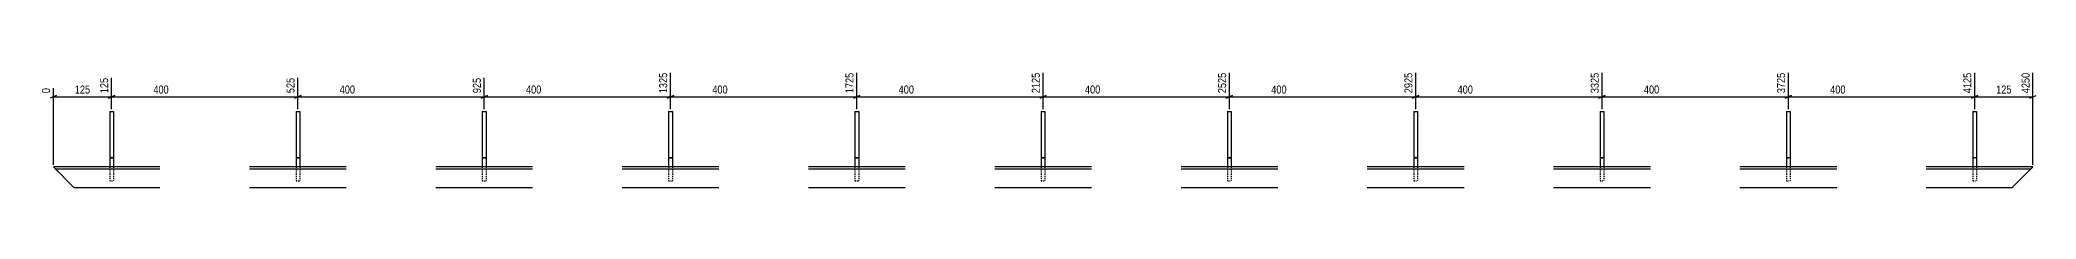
# Model space of a CAD drawing. Header units: millimetres. Extents: x 36 to 31194, y 2 to 1337.
# Drawn here: x 21495 to 25781, y 11 to 262 of the extents above; entities that cross this region are included whole.
import ezdxf

# ---------------------------------------------------------------- set-up
doc = ezdxf.new("R2010")
doc.units = ezdxf.units.MM
doc.linetypes.add('DXK_LINE_DOT2', pattern=[3.9198, 1.9599, -1.9599])
doc.layers.add('MÅLSÆTNING', color=7, linetype='Continuous')
doc.layers.add('STÅL', color=7, linetype='Continuous')
doc.styles.add('Arial Narrow', font='ARIALN.TTF', dxfattribs={"height": 0.2})

msp = doc.modelspace()

# ---------------------------------------------------------------- linework, layer by layer
at = {"layer": 'MÅLSÆTNING', "color": 7, "linetype": 'Continuous'}
for p, q in [((22848.8, 179.9), (22848.8, 258.4)), ((22848.8, 179.9), (22848.8, 258.4)), ((23248.8, 179.9), (23248.8, 258.4)), ((23248.8, 179.9), (23248.8, 258.4)), ((23648.8, 179.9), (23648.8, 258.4)), ((23648.8, 179.9), (23648.8, 258.4)), ((24048.8, 179.9), (24048.8, 258.4)), ((24048.8, 179.9), (24048.8, 258.4)), ((24448.8, 179.9), (24448.8, 258.4)), ((24448.8, 179.9), (24448.8, 258.4)), ((24848.8, 179.9), (24848.8, 258.4)), ((25248.8, 179.9), (25248.8, 258.4)), ((25248.8, 179.9), (25248.8, 258.4)), ((25648.8, 179.9), (25648.8, 258.4)), ((25648.8, 179.9), (25648.8, 258.4)), ((25773.8, 60.3), (25773.8, 258.4)), ((21523.8, 60.3), (21523.8, 225.5)), ((21648.8, 179.9), (21648.8, 247.4)), ((22048.8, 179.9), (22048.8, 247.4)), ((22048.8, 179.9), (22048.8, 247.4)), ((22448.8, 179.9), (22448.8, 247.4)), ((22448.8, 179.9), (22448.8, 247.4)), ((21530.6, 209.5), (21517.1, 204.1)), ((21523.8, 206.8), (21648.8, 206.8)), ((21642.1, 204.1), (21655.6, 209.5)), ((22055.6, 209.5), (22042.1, 204.1)), ((22042.1, 204.1), (22055.6, 209.5)), ((22048.8, 206.8), (22448.8, 206.8)), ((22455.6, 209.5), (22442.1, 204.1)), ((22442.1, 204.1), (22455.6, 209.5)), ((22448.8, 206.8), (22848.8, 206.8)), ((22855.6, 209.5), (22842.1, 204.1)), ((22842.1, 204.1), (22855.6, 209.5)), ((22848.8, 206.8), (23248.8, 206.8)), ((23255.6, 209.5), (23242.1, 204.1)), ((23242.1, 204.1), (23255.6, 209.5)), ((23248.8, 206.8), (23648.8, 206.8)), ((23655.6, 209.5), (23642.1, 204.1)), ((23642.1, 204.1), (23655.6, 209.5)), ((23648.8, 206.8), (24048.8, 206.8)), ((24055.6, 209.5), (24042.1, 204.1)), ((24042.1, 204.1), (24055.6, 209.5)), ((24048.8, 206.8), (24448.8, 206.8)), ((24455.6, 209.5), (24442.1, 204.1)), ((24442.1, 204.1), (24455.6, 209.5)), ((24448.8, 206.8), (24848.8, 206.8)), ((24842.1, 204.1), (24855.6, 209.5)), ((25255.6, 209.5), (25242.1, 204.1)), ((25242.1, 204.1), (25255.6, 209.5)), ((25248.8, 206.8), (25648.8, 206.8)), ((25655.6, 209.5), (25642.1, 204.1)), ((25642.1, 204.1), (25655.6, 209.5)), ((25648.8, 206.8), (25773.8, 206.8)), ((25767.1, 204.1), (25780.6, 209.5))]:
    msp.add_line(p, q, dxfattribs=at)
at = {"layer": 'STÅL', "color": 2, "linetype": 'Continuous'}
for p, q in [((21644.8, 174.8), (21646, 175.2)), ((21644.8, 174.8), (21644.8, 55.8)), ((21646, 175.2), (21648.8, 175.4)), ((21648.8, 175.4), (21651.6, 175.2)), ((21651.6, 175.2), (21652.8, 174.8)), ((21652.8, 174.8), (21652.8, 55.8)), ((22044.8, 174.8), (22046, 175.2)), ((22044.8, 174.8), (22044.8, 55.8)), ((22046, 175.2), (22048.8, 175.4)), ((22048.8, 175.4), (22051.6, 175.2)), ((22051.6, 175.2), (22052.8, 174.8)), ((22052.8, 174.8), (22052.8, 55.8)), ((22444.8, 174.8), (22446, 175.2)), ((22444.8, 174.8), (22444.8, 55.8)), ((22446, 175.2), (22448.8, 175.4)), ((22448.8, 175.4), (22451.6, 175.2)), ((22451.6, 175.2), (22452.8, 174.8)), ((22452.8, 174.8), (22452.8, 55.8)), ((22844.8, 174.8), (22846, 175.2)), ((22844.8, 174.8), (22844.8, 55.8)), ((22846, 175.2), (22848.8, 175.4)), ((22848.8, 175.4), (22851.6, 175.2)), ((22851.6, 175.2), (22852.8, 174.8)), ((22852.8, 174.8), (22852.8, 55.8)), ((23244.8, 174.8), (23246, 175.2)), ((23244.8, 174.8), (23244.8, 55.8)), ((23246, 175.2), (23248.8, 175.4)), ((23248.8, 175.4), (23251.6, 175.2)), ((23251.6, 175.2), (23252.8, 174.8)), ((23252.8, 174.8), (23252.8, 55.8)), ((23644.8, 174.8), (23646, 175.2)), ((23644.8, 174.8), (23644.8, 55.8)), ((23646, 175.2), (23648.8, 175.4)), ((23648.8, 175.4), (23651.6, 175.2)), ((23651.6, 175.2), (23652.8, 174.8)), ((23652.8, 174.8), (23652.8, 55.8)), ((24044.8, 174.8), (24046, 175.2)), ((24044.8, 174.8), (24044.8, 55.8)), ((24046, 175.2), (24048.8, 175.4)), ((24048.8, 175.4), (24051.6, 175.2)), ((24051.6, 175.2), (24052.8, 174.8)), ((24052.8, 174.8), (24052.8, 55.8)), ((24444.8, 174.8), (24446, 175.2)), ((24444.8, 174.8), (24444.8, 55.8)), ((24446, 175.2), (24448.8, 175.4)), ((24448.8, 175.4), (24451.6, 175.2)), ((24451.6, 175.2), (24452.8, 174.8)), ((24452.8, 174.8), (24452.8, 55.8)), ((24844.8, 174.8), (24846, 175.2)), ((24844.8, 174.8), (24844.8, 55.8)), ((24846, 175.2), (24848.8, 175.4)), ((24848.8, 175.4), (24851.6, 175.2)), ((24851.6, 175.2), (24852.8, 174.8)), ((24852.8, 174.8), (24852.8, 55.8)), ((25244.8, 174.8), (25246, 175.2)), ((25244.8, 174.8), (25244.8, 55.8)), ((25246, 175.2), (25248.8, 175.4)), ((25248.8, 175.4), (25251.6, 175.2)), ((25251.6, 175.2), (25252.8, 174.8)), ((25252.8, 174.8), (25252.8, 55.8)), ((25644.8, 174.8), (25646, 175.2)), ((25644.8, 174.8), (25644.8, 55.8)), ((25646, 175.2), (25648.8, 175.4)), ((25648.8, 175.4), (25651.6, 175.2)), ((25651.6, 175.2), (25652.8, 174.8)), ((25652.8, 174.8), (25652.8, 55.8)), ((21568.8, 10.8), (21523.8, 55.8)), ((21752.8, 55.8), (21523.8, 55.8)), ((21752.8, 50.8), (21528.8, 50.8)), ((21646, 75.7), (21644.8, 75.5)), ((21648.8, 75.8), (21646, 75.7)), ((21651.6, 75.7), (21648.8, 75.8)), ((21652.8, 75.5), (21651.6, 75.7)), ((22152.8, 55.8), (21944.8, 55.8)), ((22152.8, 50.8), (21944.8, 50.8)), ((22046, 75.7), (22044.8, 75.5)), ((22048.8, 75.8), (22046, 75.7)), ((22051.6, 75.7), (22048.8, 75.8)), ((22052.8, 75.5), (22051.6, 75.7)), ((22552.8, 55.8), (22344.8, 55.8)), ((22552.8, 50.8), (22344.8, 50.8)), ((22446, 75.7), (22444.8, 75.5)), ((22448.8, 75.8), (22446, 75.7)), ((22451.6, 75.7), (22448.8, 75.8)), ((22452.8, 75.5), (22451.6, 75.7)), ((22952.8, 55.8), (22744.8, 55.8)), ((22952.8, 50.8), (22744.8, 50.8)), ((22846, 75.7), (22844.8, 75.5)), ((22848.8, 75.8), (22846, 75.7)), ((22851.6, 75.7), (22848.8, 75.8)), ((22852.8, 75.5), (22851.6, 75.7)), ((23352.8, 55.8), (23144.8, 55.8)), ((23352.8, 50.8), (23144.8, 50.8)), ((23246, 75.7), (23244.8, 75.5)), ((23248.8, 75.8), (23246, 75.7)), ((23251.6, 75.7), (23248.8, 75.8)), ((23252.8, 75.5), (23251.6, 75.7)), ((23752.8, 55.8), (23544.8, 55.8)), ((23752.8, 50.8), (23544.8, 50.8)), ((23646, 75.7), (23644.8, 75.5)), ((23648.8, 75.8), (23646, 75.7)), ((23651.6, 75.7), (23648.8, 75.8)), ((23652.8, 75.5), (23651.6, 75.7)), ((24152.8, 55.8), (23944.8, 55.8)), ((24152.8, 50.8), (23944.8, 50.8)), ((24046, 75.7), (24044.8, 75.5)), ((24048.8, 75.8), (24046, 75.7)), ((24051.6, 75.7), (24048.8, 75.8)), ((24052.8, 75.5), (24051.6, 75.7)), ((24552.8, 55.8), (24344.8, 55.8)), ((24552.8, 50.8), (24344.8, 50.8)), ((24446, 75.7), (24444.8, 75.5)), ((24448.8, 75.8), (24446, 75.7)), ((24451.6, 75.7), (24448.8, 75.8)), ((24452.8, 75.5), (24451.6, 75.7)), ((24952.8, 55.8), (24744.8, 55.8)), ((24952.8, 50.8), (24744.8, 50.8)), ((24846, 75.7), (24844.8, 75.5)), ((24848.8, 75.8), (24846, 75.7)), ((24851.6, 75.7), (24848.8, 75.8)), ((24852.8, 75.5), (24851.6, 75.7)), ((25352.8, 55.8), (25144.8, 55.8)), ((25352.8, 50.8), (25144.8, 50.8)), ((25246, 75.7), (25244.8, 75.5)), ((25248.8, 75.8), (25246, 75.7)), ((25251.6, 75.7), (25248.8, 75.8)), ((25252.8, 75.5), (25251.6, 75.7)), ((25773.8, 55.8), (25544.8, 55.8)), ((25768.8, 50.8), (25544.8, 50.8)), ((25646, 75.7), (25644.8, 75.5)), ((25648.8, 75.8), (25646, 75.7)), ((25651.6, 75.7), (25648.8, 75.8)), ((25652.8, 75.5), (25651.6, 75.7)), ((25773.8, 55.8), (25728.8, 10.8)), ((21752.8, 10.8), (21568.8, 10.8)), ((22152.8, 10.8), (21944.8, 10.8)), ((22552.8, 10.8), (22344.8, 10.8)), ((22952.8, 10.8), (22744.8, 10.8)), ((23352.8, 10.8), (23144.8, 10.8)), ((23752.8, 10.8), (23544.8, 10.8)), ((24152.8, 10.8), (23944.8, 10.8)), ((24552.8, 10.8), (24344.8, 10.8)), ((24952.8, 10.8), (24744.8, 10.8)), ((25352.8, 10.8), (25144.8, 10.8)), ((25728.8, 10.8), (25544.8, 10.8))]:
    msp.add_line(p, q, dxfattribs=at)
at = {"layer": 'STÅL', "color": 7, "linetype": 'DXK_LINE_DOT2'}
for p, q in [((21646, 174.5), (21644.8, 174.8)), ((21648.8, 174.3), (21646, 174.5)), ((21651.6, 174.5), (21648.8, 174.3)), ((21652.8, 174.8), (21651.6, 174.5)), ((22046, 174.5), (22044.8, 174.8)), ((22048.8, 174.3), (22046, 174.5)), ((22051.6, 174.5), (22048.8, 174.3)), ((22052.8, 174.8), (22051.6, 174.5)), ((22446, 174.5), (22444.8, 174.8)), ((22448.8, 174.3), (22446, 174.5)), ((22451.6, 174.5), (22448.8, 174.3)), ((22452.8, 174.8), (22451.6, 174.5)), ((22846, 174.5), (22844.8, 174.8)), ((22848.8, 174.3), (22846, 174.5)), ((22851.6, 174.5), (22848.8, 174.3)), ((22852.8, 174.8), (22851.6, 174.5)), ((23246, 174.5), (23244.8, 174.8)), ((23248.8, 174.3), (23246, 174.5)), ((23251.6, 174.5), (23248.8, 174.3)), ((23252.8, 174.8), (23251.6, 174.5)), ((23646, 174.5), (23644.8, 174.8)), ((23648.8, 174.3), (23646, 174.5)), ((23651.6, 174.5), (23648.8, 174.3)), ((23652.8, 174.8), (23651.6, 174.5)), ((24046, 174.5), (24044.8, 174.8)), ((24048.8, 174.3), (24046, 174.5)), ((24051.6, 174.5), (24048.8, 174.3)), ((24052.8, 174.8), (24051.6, 174.5)), ((24446, 174.5), (24444.8, 174.8)), ((24448.8, 174.3), (24446, 174.5)), ((24451.6, 174.5), (24448.8, 174.3)), ((24452.8, 174.8), (24451.6, 174.5)), ((24846, 174.5), (24844.8, 174.8)), ((24848.8, 174.3), (24846, 174.5)), ((24851.6, 174.5), (24848.8, 174.3)), ((24852.8, 174.8), (24851.6, 174.5)), ((25246, 174.5), (25244.8, 174.8)), ((25248.8, 174.3), (25246, 174.5)), ((25251.6, 174.5), (25248.8, 174.3)), ((25252.8, 174.8), (25251.6, 174.5)), ((25646, 174.5), (25644.8, 174.8)), ((25648.8, 174.3), (25646, 174.5)), ((25651.6, 174.5), (25648.8, 174.3)), ((25652.8, 174.8), (25651.6, 174.5)), ((21525.3, 54.3), (21535.8, 43.8)), ((21644.8, 75.5), (21646, 75.3)), ((21644.8, 55.8), (21644.8, 25.8)), ((21646, 75.3), (21648.8, 75.3)), ((21648.8, 75.3), (21651.6, 75.3)), ((21651.6, 75.3), (21652.8, 75.5)), ((21652.8, 55.8), (21652.8, 25.8)), ((22044.8, 75.5), (22046, 75.3)), ((22044.8, 55.8), (22044.8, 25.8)), ((22046, 75.3), (22048.8, 75.3)), ((22048.8, 75.3), (22051.6, 75.3)), ((22051.6, 75.3), (22052.8, 75.5)), ((22052.8, 55.8), (22052.8, 25.8)), ((22444.8, 75.5), (22446, 75.3)), ((22444.8, 55.8), (22444.8, 25.8)), ((22446, 75.3), (22448.8, 75.3)), ((22448.8, 75.3), (22451.6, 75.3)), ((22451.6, 75.3), (22452.8, 75.5)), ((22452.8, 55.8), (22452.8, 25.8)), ((22844.8, 75.5), (22846, 75.3)), ((22844.8, 55.8), (22844.8, 25.8)), ((22846, 75.3), (22848.8, 75.3)), ((22848.8, 75.3), (22851.6, 75.3)), ((22851.6, 75.3), (22852.8, 75.5)), ((22852.8, 55.8), (22852.8, 25.8)), ((23244.8, 75.5), (23246, 75.3)), ((23244.8, 55.8), (23244.8, 25.8)), ((23246, 75.3), (23248.8, 75.3)), ((23248.8, 75.3), (23251.6, 75.3)), ((23251.6, 75.3), (23252.8, 75.5)), ((23252.8, 55.8), (23252.8, 25.8)), ((23644.8, 75.5), (23646, 75.3)), ((23644.8, 55.8), (23644.8, 25.8)), ((23646, 75.3), (23648.8, 75.3)), ((23648.8, 75.3), (23651.6, 75.3)), ((23651.6, 75.3), (23652.8, 75.5)), ((23652.8, 55.8), (23652.8, 25.8)), ((24044.8, 75.5), (24046, 75.3)), ((24044.8, 55.8), (24044.8, 25.8)), ((24046, 75.3), (24048.8, 75.3)), ((24048.8, 75.3), (24051.6, 75.3)), ((24051.6, 75.3), (24052.8, 75.5)), ((24052.8, 55.8), (24052.8, 25.8)), ((24444.8, 75.5), (24446, 75.3)), ((24444.8, 55.8), (24444.8, 25.8)), ((24446, 75.3), (24448.8, 75.3)), ((24448.8, 75.3), (24451.6, 75.3)), ((24451.6, 75.3), (24452.8, 75.5)), ((24452.8, 55.8), (24452.8, 25.8)), ((24844.8, 75.5), (24846, 75.3)), ((24844.8, 55.8), (24844.8, 25.8)), ((24846, 75.3), (24848.8, 75.3)), ((24848.8, 75.3), (24851.6, 75.3)), ((24851.6, 75.3), (24852.8, 75.5)), ((24852.8, 55.8), (24852.8, 25.8)), ((25244.8, 75.5), (25246, 75.3)), ((25244.8, 55.8), (25244.8, 25.8)), ((25246, 75.3), (25248.8, 75.3)), ((25248.8, 75.3), (25251.6, 75.3)), ((25251.6, 75.3), (25252.8, 75.5)), ((25252.8, 55.8), (25252.8, 25.8)), ((25644.8, 75.5), (25646, 75.3)), ((25644.8, 55.8), (25644.8, 25.8)), ((25646, 75.3), (25648.8, 75.3)), ((25648.8, 75.3), (25651.6, 75.3)), ((25651.6, 75.3), (25652.8, 75.5)), ((25652.8, 55.8), (25652.8, 25.8)), ((25764.5, 46.5), (25773.8, 55.8)), ((21566.6, 13), (21568.8, 10.8)), ((21644.8, 25.8), (21652.8, 25.8)), ((22044.8, 25.8), (22052.8, 25.8)), ((22444.8, 25.8), (22452.8, 25.8)), ((22844.8, 25.8), (22852.8, 25.8)), ((23244.8, 25.8), (23252.8, 25.8)), ((23644.8, 25.8), (23652.8, 25.8)), ((24044.8, 25.8), (24052.8, 25.8)), ((24444.8, 25.8), (24452.8, 25.8)), ((24844.8, 25.8), (24852.8, 25.8)), ((25244.8, 25.8), (25252.8, 25.8)), ((25644.8, 25.8), (25652.8, 25.8))]:
    msp.add_line(p, q, dxfattribs=at)

# ---------------------------------------------------------------- next in the draw order: wipeouts: each hides what was drawn before it
at = {"color": 0, "linetype": 'Continuous'}
for points in [[(22845.2, 262), (22820, 262), (22820, 210.9), (22845.2, 210.9)], [(23245.2, 262), (23220, 262), (23220, 210.9), (23245.2, 210.9)], [(23645.2, 262), (23620, 262), (23620, 210.9), (23645.2, 210.9)], [(24045.2, 262), (24020, 262), (24020, 210.9), (24045.2, 210.9)], [(24445.2, 262), (24420, 262), (24420, 210.9), (24445.2, 210.9)], [(24845.2, 262), (24820, 262), (24820, 210.9), (24845.2, 210.9)], [(25645.2, 262), (25620, 262), (25620, 210.9), (25645.2, 210.9)], [(21520.2, 229.1), (21495, 229.1), (21495, 210.9), (21520.2, 210.9)], [(22445.2, 251), (22420, 251), (22420, 210.9), (22445.2, 210.9)]]:
    msp.add_wipeout(points, dxfattribs=at).dxf.layer = 'MÅLSÆTNING'
at = {"color": 0}
for points in [[(21606.4, 210.2), (21606.4, 235.4), (21566.3, 235.4), (21566.3, 210.2)], [(22362.6, 210.2), (22362.6, 235.4), (22135, 235.4), (22135, 210.2)], [(22762.6, 210.2), (22762.6, 235.4), (22535, 235.4), (22535, 210.2)], [(23162.6, 210.2), (23162.6, 235.4), (22935, 235.4), (22935, 210.2)], [(23562.6, 210.2), (23562.6, 235.4), (23335, 235.4), (23335, 210.2)], [(23962.6, 210.2), (23962.6, 235.4), (23735, 235.4), (23735, 210.2)], [(24362.6, 210.2), (24362.6, 235.4), (24135, 235.4), (24135, 210.2)], [(24762.6, 210.2), (24762.6, 235.4), (24535, 235.4), (24535, 210.2)], [(25562.6, 210.2), (25562.6, 235.4), (25335, 235.4), (25335, 210.2)], [(25731.4, 210.2), (25731.4, 235.4), (25691.3, 235.4), (25691.3, 210.2)]]:
    msp.add_wipeout(points, dxfattribs=at).dxf.layer = 'MÅLSÆTNING'

# ---------------------------------------------------------------- next in the draw order: linework, layer by layer
at = {"layer": 'MÅLSÆTNING', "color": 7, "linetype": 'Continuous'}
for p, q in [((24848.8, 179.9), (24848.8, 258.4)), ((24855.6, 209.5), (24842.1, 204.1)), ((24848.8, 206.8), (25248.8, 206.8))]:
    msp.add_line(p, q, dxfattribs=at)

# ---------------------------------------------------------------- next in the draw order: texts
at = {"layer": 'MÅLSÆTNING', "color": 3, "linetype": 'Continuous', "style": 'Arial Narrow'}
for s, height, p in [('1325', 17.18, (22841.6, 214.5)), ('1725', 17.18, (23241.6, 214.5)), ('2125', 17.18, (23641.6, 214.5)), ('2525', 17.18, (24041.6, 214.5)), ('2925', 17.18, (24441.6, 214.5)), ('3325', 17.18, (24841.6, 214.5)), ('4125', 17.18, (25641.6, 214.5)), ('0', 17.2, (21516.6, 214.5)), ('925', 17.18, (22441.6, 214.5))]:
    msp.add_text(s, height=height, rotation=90.0002, dxfattribs=at).set_placement(p)
at = {"layer": 'MÅLSÆTNING', "color": 3, "style": 'Arial Narrow'}
for p in [(22138.6, 213.8), (22538.6, 213.8), (22938.6, 213.8), (23338.6, 213.8), (23738.6, 213.8), (24138.6, 213.8), (24538.6, 213.8), (25338.6, 213.8)]:
    msp.add_text('400', height=17.18, dxfattribs=at).set_placement(p)

# ---------------------------------------------------------------- next in the draw order: wipeouts: each hides what was drawn before it
at = {"color": 0, "linetype": 'Continuous'}
for points in [[(25770.2, 262), (25745, 262), (25745, 210.9), (25770.2, 210.9)], [(21645.2, 251), (21620, 251), (21620, 210.9), (21645.2, 210.9)]]:
    msp.add_wipeout(points, dxfattribs=at).dxf.layer = 'MÅLSÆTNING'

# ---------------------------------------------------------------- next in the draw order: linework, layer by layer
at = {"layer": 'MÅLSÆTNING', "color": 7, "linetype": 'Continuous'}
for p, q in [((21648.8, 179.9), (21648.8, 247.4)), ((21655.6, 209.5), (21642.1, 204.1)), ((21648.8, 206.8), (22048.8, 206.8))]:
    msp.add_line(p, q, dxfattribs=at)

# ---------------------------------------------------------------- next in the draw order: texts
at = {"layer": 'MÅLSÆTNING', "color": 3, "linetype": 'Continuous', "style": 'Arial Narrow'}
for s, p in [('4250', (25766.6, 214.5)), ('125', (21641.6, 214.5))]:
    msp.add_text(s, height=17.18, rotation=90.0002, dxfattribs=at).set_placement(p)
at = {"layer": 'MÅLSÆTNING', "color": 3, "style": 'Arial Narrow'}
for p in [(21569.9, 213.8), (25694.9, 213.8)]:
    msp.add_text('125', height=17.18, dxfattribs=at).set_placement(p)

# ---------------------------------------------------------------- next in the draw order: wipeouts: each hides what was drawn before it
at = {"color": 0, "linetype": 'Continuous'}
msp.add_wipeout([(25245.2, 262), (25220, 262), (25220, 210.9), (25245.2, 210.9)], dxfattribs=at).dxf.layer = 'MÅLSÆTNING'
at = {"color": 0}
msp.add_wipeout([(25162.6, 210.2), (25162.6, 235.4), (24935, 235.4), (24935, 210.2)], dxfattribs=at).dxf.layer = 'MÅLSÆTNING'

# ---------------------------------------------------------------- next in the draw order: texts
at = {"layer": 'MÅLSÆTNING', "color": 3, "linetype": 'Continuous', "style": 'Arial Narrow'}
msp.add_text('3725', height=17.18, rotation=90.0002, dxfattribs=at).set_placement((25241.6, 214.5))
at = {"layer": 'MÅLSÆTNING', "color": 3, "style": 'Arial Narrow'}
msp.add_text('400', height=17.18, dxfattribs=at).set_placement((24938.6, 213.8))

# ---------------------------------------------------------------- next in the draw order: wipeouts: each hides what was drawn before it
at = {"color": 0}
msp.add_wipeout([(21962.6, 210.2), (21962.6, 235.4), (21735, 235.4), (21735, 210.2)], dxfattribs=at).dxf.layer = 'MÅLSÆTNING'
at = {"color": 0, "linetype": 'Continuous'}
msp.add_wipeout([(22045.2, 251), (22020, 251), (22020, 210.9), (22045.2, 210.9)], dxfattribs=at).dxf.layer = 'MÅLSÆTNING'

# ---------------------------------------------------------------- next in the draw order: texts
at = {"layer": 'MÅLSÆTNING', "color": 3, "style": 'Arial Narrow'}
msp.add_text('400', height=17.18, dxfattribs=at).set_placement((21738.6, 213.8))
at = {"layer": 'MÅLSÆTNING', "color": 3, "linetype": 'Continuous', "style": 'Arial Narrow'}
msp.add_text('525', height=17.18, rotation=90.0002, dxfattribs=at).set_placement((22041.6, 214.5))

doc.saveas('drawing.dxf')
